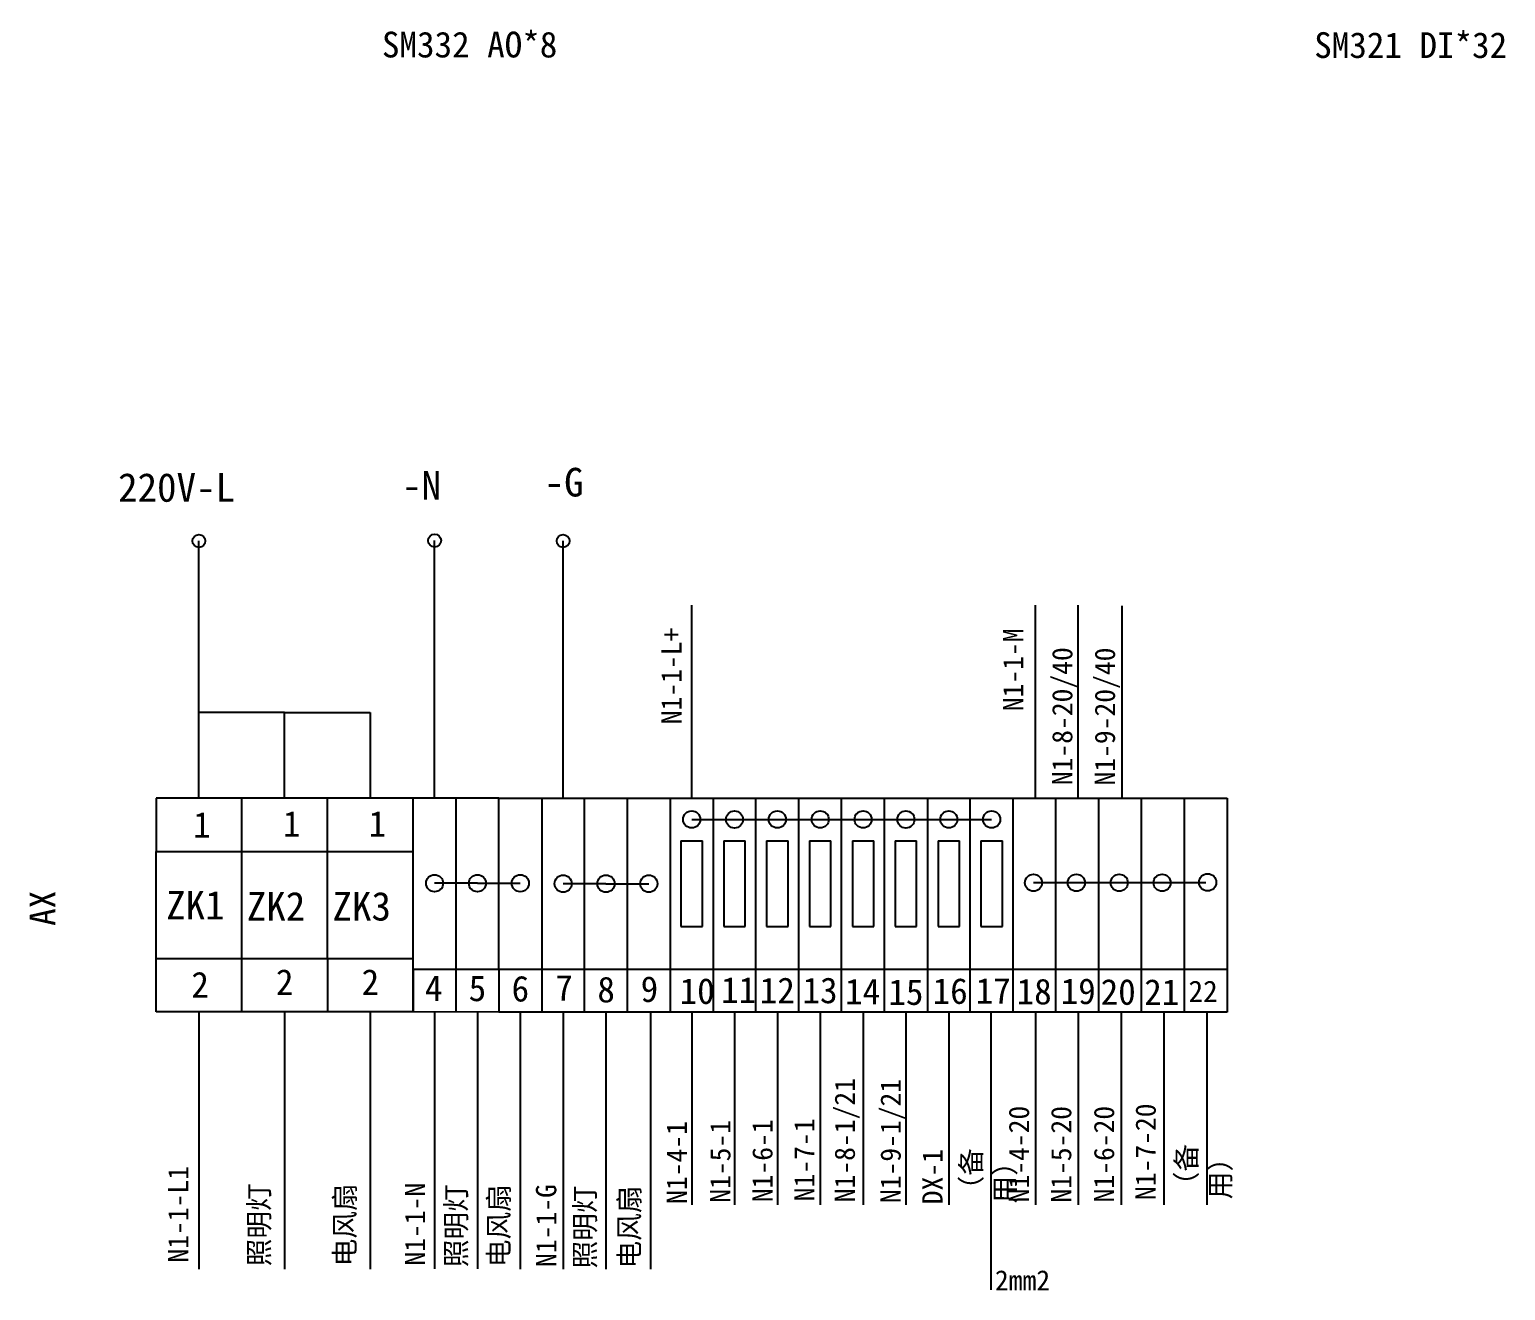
# Model space of a CAD drawing. Header units: millimetres. Extents: x -316745142 to -316741104, y 1018242592 to 1018244331.
# Drawn here: x -316744655.9 to -316744311.5, y 1018243442.1 to 1018243736.4 of the extents above; entities that cross this region are included whole.
import ezdxf

# ---------------------------------------------------------------- set-up
doc = ezdxf.new("R2010")
doc.units = ezdxf.units.MM

msp = doc.modelspace()

# ---------------------------------------------------------------- linework, layer by layer
at = {"lineweight": -2}
for p, q in [((-316744616.379, 1018243557.021), (-316744616.379, 1018243617.021)), ((-316744561.379, 1018243557.119), (-316744561.379, 1018243617.119)), ((-316744531.379, 1018243557.021), (-316744531.379, 1018243617.021)), ((-316744501.379, 1018243557.021), (-316744501.379, 1018243602.021)), ((-316744421.159, 1018243557.068), (-316744421.159, 1018243602.068)), ((-316744411.159, 1018243557.068), (-316744411.159, 1018243602.068)), ((-316744400.94, 1018243556.848), (-316744400.94, 1018243601.848)), ((-316744596.379, 1018243577.021), (-316744616.379, 1018243577.021)), ((-316744596.379, 1018243557.021), (-316744596.379, 1018243577.021)), ((-316744596.379, 1018243577.021), (-316744576.379, 1018243577.021)), ((-316744576.379, 1018243577.021), (-316744576.379, 1018243557.021)), ((-316744606.379, 1018243507.021), (-316744606.379, 1018243557.021)), ((-316744586.379, 1018243519.521), (-316744586.379, 1018243557.021)), ((-316744566.379, 1018243517.021), (-316744566.379, 1018243557.021)), ((-316744556.379, 1018243507.119), (-316744556.379, 1018243557.119)), ((-316744546.379, 1018243517.021), (-316744546.379, 1018243557.021)), ((-316744526.379, 1018243507.021), (-316744526.379, 1018243557.021)), ((-316744516.379, 1018243507.021), (-316744516.379, 1018243557.021)), ((-316744496.379, 1018243557.021), (-316744496.379, 1018243547.021)), ((-316744486.379, 1018243507.021), (-316744486.379, 1018243557.021)), ((-316744476.379, 1018243507.021), (-316744476.379, 1018243557.021)), ((-316744466.379, 1018243507.021), (-316744466.379, 1018243557.021)), ((-316744456.379, 1018243507.021), (-316744456.379, 1018243557.021)), ((-316744446.379, 1018243557.021), (-316744446.379, 1018243507.021)), ((-316744436.379, 1018243507.021), (-316744436.379, 1018243557.021)), ((-316744426.379, 1018243507.021), (-316744426.379, 1018243557.021)), ((-316744416.379, 1018243507.021), (-316744416.379, 1018243557.021)), ((-316744406.379, 1018243507.021), (-316744406.379, 1018243557.021)), ((-316744396.379, 1018243507.021), (-316744396.379, 1018243557.021)), ((-316744386.379, 1018243507.021), (-316744386.379, 1018243557.021)), ((-316744376.379, 1018243557.021), (-316744376.379, 1018243507.021)), ((-316744501.379, 1018243552.021), (-316744431.379, 1018243552.022)), ((-316744503.879, 1018243547.021), (-316744503.879, 1018243527.021)), ((-316744503.879, 1018243547.021), (-316744498.879, 1018243547.021)), ((-316744498.879, 1018243527.021), (-316744498.879, 1018243547.021)), ((-316744496.379, 1018243547.021), (-316744496.379, 1018243527.021)), ((-316744493.879, 1018243547.021), (-316744493.879, 1018243527.021)), ((-316744493.879, 1018243547.021), (-316744488.879, 1018243547.021)), ((-316744488.879, 1018243527.021), (-316744488.879, 1018243547.021)), ((-316744483.879, 1018243547.021), (-316744483.879, 1018243527.021)), ((-316744483.879, 1018243547.021), (-316744478.879, 1018243547.021)), ((-316744478.879, 1018243527.021), (-316744478.879, 1018243547.021)), ((-316744473.879, 1018243547.021), (-316744473.879, 1018243527.021)), ((-316744473.879, 1018243547.021), (-316744468.879, 1018243547.021)), ((-316744468.879, 1018243527.021), (-316744468.879, 1018243547.021)), ((-316744463.879, 1018243547.021), (-316744463.879, 1018243527.021)), ((-316744463.879, 1018243547.021), (-316744458.879, 1018243547.021)), ((-316744458.879, 1018243527.021), (-316744458.879, 1018243547.021)), ((-316744453.879, 1018243547.021), (-316744453.879, 1018243527.021)), ((-316744453.879, 1018243547.021), (-316744448.879, 1018243547.021)), ((-316744448.879, 1018243527.021), (-316744448.879, 1018243547.021)), ((-316744443.879, 1018243547.021), (-316744443.879, 1018243527.021)), ((-316744443.879, 1018243547.021), (-316744438.879, 1018243547.021)), ((-316744438.879, 1018243527.021), (-316744438.879, 1018243547.021)), ((-316744433.879, 1018243547.021), (-316744433.879, 1018243527.021)), ((-316744433.879, 1018243547.021), (-316744428.879, 1018243547.021)), ((-316744428.879, 1018243527.021), (-316744428.879, 1018243547.021)), ((-316744626.379, 1018243544.521), (-316744586.379, 1018243544.521)), ((-316744586.379, 1018243544.521), (-316744566.379, 1018243544.521)), ((-316744551.379, 1018243537.119), (-316744561.379, 1018243537.119)), ((-316744551.379, 1018243537.119), (-316744541.379, 1018243537.119)), ((-316744521.379, 1018243537.021), (-316744531.379, 1018243537.021)), ((-316744521.379, 1018243537.021), (-316744511.379, 1018243537.021)), ((-316744381.379, 1018243537.241), (-316744421.598, 1018243537.241)), ((-316744503.879, 1018243527.021), (-316744498.879, 1018243527.021)), ((-316744496.379, 1018243527.021), (-316744496.379, 1018243517.021)), ((-316744493.879, 1018243527.021), (-316744488.879, 1018243527.021)), ((-316744483.879, 1018243527.021), (-316744478.879, 1018243527.021)), ((-316744473.879, 1018243527.021), (-316744468.879, 1018243527.021)), ((-316744463.879, 1018243527.021), (-316744458.879, 1018243527.021)), ((-316744453.879, 1018243527.021), (-316744448.879, 1018243527.021)), ((-316744443.879, 1018243527.021), (-316744438.879, 1018243527.021)), ((-316744433.879, 1018243527.021), (-316744428.879, 1018243527.021)), ((-316744626.379, 1018243519.521), (-316744586.379, 1018243519.521)), ((-316744586.379, 1018243519.521), (-316744566.379, 1018243519.521)), ((-316744586.379, 1018243519.521), (-316744586.379, 1018243507.021)), ((-316744566.379, 1018243517.021), (-316744566.379, 1018243507.119)), ((-316744546.379, 1018243517.021), (-316744566.379, 1018243517.021)), ((-316744376.379, 1018243517.021), (-316744546.379, 1018243517.021)), ((-316744546.379, 1018243517.021), (-316744546.379, 1018243507.021)), ((-316744496.379, 1018243517.021), (-316744496.379, 1018243517.021)), ((-316744496.379, 1018243517.021), (-316744496.379, 1018243507.021)), ((-316744616.379, 1018243507.021), (-316744616.379, 1018243447.021)), ((-316744596.379, 1018243507.021), (-316744596.379, 1018243447.021)), ((-316744576.379, 1018243507.021), (-316744576.379, 1018243447.021)), ((-316744561.379, 1018243507.119), (-316744561.379, 1018243447.119)), ((-316744551.379, 1018243507.119), (-316744551.379, 1018243447.119)), ((-316744541.379, 1018243507.021), (-316744541.379, 1018243447.021)), ((-316744531.379, 1018243507.021), (-316744531.379, 1018243447.021)), ((-316744521.379, 1018243507.021), (-316744521.379, 1018243447.021)), ((-316744510.957, 1018243507.021), (-316744510.957, 1018243447.021)), ((-316744501.379, 1018243507.021), (-316744501.379, 1018243462.021)), ((-316744491.379, 1018243507.021), (-316744491.379, 1018243462.021)), ((-316744481.379, 1018243507.021), (-316744481.379, 1018243462.021)), ((-316744471.379, 1018243507.021), (-316744471.379, 1018243462.021)), ((-316744461.379, 1018243507.021), (-316744461.379, 1018243462.021)), ((-316744451.379, 1018243507.021), (-316744451.379, 1018243462.021)), ((-316744441.379, 1018243507.021), (-316744441.379, 1018243462.021)), ((-316744431.598, 1018243507.241), (-316744431.598, 1018243462.241)), ((-316744421.159, 1018243507.068), (-316744421.159, 1018243462.068)), ((-316744411.159, 1018243507.068), (-316744411.159, 1018243462.068)), ((-316744401.159, 1018243507.068), (-316744401.159, 1018243462.068)), ((-316744391.159, 1018243507.068), (-316744391.159, 1018243462.068)), ((-316744381.159, 1018243507.068), (-316744381.159, 1018243462.068)), ((-316744431.598, 1018243462.241), (-316744431.598, 1018243442.241))]:
    msp.add_line(p, q, dxfattribs=at)
at = {"color": 1, "lineweight": -2}
for p, q in [((-316744566.379, 1018243557.021), (-316744626.379, 1018243557.021)), ((-316744626.379, 1018243557.021), (-316744626.379, 1018243544.521)), ((-316744566.379, 1018243507.119), (-316744566.379, 1018243557.119)), ((-316744546.379, 1018243557.021), (-316744566.379, 1018243557.021)), ((-316744546.379, 1018243557.021), (-316744376.379, 1018243557.021)), ((-316744546.379, 1018243557.021), (-316744536.379, 1018243557.021)), ((-316744536.379, 1018243557.021), (-316744536.379, 1018243507.021)), ((-316744506.379, 1018243557.021), (-316744506.379, 1018243507.021)), ((-316744626.379, 1018243519.521), (-316744626.379, 1018243544.521)), ((-316744626.379, 1018243507.119), (-316744626.379, 1018243519.521)), ((-316744566.379, 1018243507.119), (-316744626.379, 1018243507.119)), ((-316744546.379, 1018243507.021), (-316744566.379, 1018243507.119)), ((-316744376.379, 1018243507.021), (-316744546.379, 1018243507.021))]:
    msp.add_line(p, q, dxfattribs=at)
at = {"lineweight": -2}
for centre, radius in [((-316744616.379, 1018243617.021), 1.5), ((-316744561.379, 1018243617.119), 1.5), ((-316744531.379, 1018243617.021), 1.5), ((-316744501.379, 1018243552.021), 2), ((-316744491.379, 1018243552.003), 2), ((-316744481.379, 1018243552.021), 2), ((-316744471.379, 1018243552.028), 2), ((-316744461.379, 1018243552.021), 2), ((-316744451.379, 1018243552.019), 2), ((-316744441.379, 1018243552.022), 2), ((-316744431.379, 1018243552.022), 2), ((-316744561.379, 1018243537.119), 2), ((-316744551.379, 1018243537.119), 2), ((-316744541.379, 1018243537.119), 2), ((-316744531.379, 1018243537.021), 2), ((-316744521.379, 1018243537.021), 2), ((-316744511.379, 1018243537.021), 2), ((-316744421.598, 1018243537.241), 2), ((-316744411.598, 1018243537.241), 2), ((-316744401.598, 1018243537.241), 2), ((-316744391.598, 1018243537.241), 2), ((-316744380.963, 1018243537.335), 2)]:
    msp.add_circle(centre, radius, dxfattribs=at)

# ---------------------------------------------------------------- texts
at = {"lineweight": -2, "attachment_point": 1}
for s, width, insert, char_height in [('SM332 AO*8', 62.76156, (-316744573.658, 1018243735.921), 6.0163), ('SM321 DI*32', 62.82086, (-316744356.088, 1018243735.793), 6.0163), ('220V-L', 6.0163, (-316744635.248, 1018243632.875), 6.6907), ('-N', 6.0163, (-316744568.96, 1018243633.341), 6.6907), ('-G', 6.0163, (-316744535.69, 1018243634.1), 6.6907), ('1', 6.0163, (-316744617.723, 1018243553.758), 6.016), ('1', 6.0163, (-316744596.773, 1018243553.996), 6.016), ('1', 6.0163, (-316744576.773, 1018243553.996), 6.016), ('ZK1', 6.0163, (-316744624.031, 1018243535.352), 6.6907), ('ZK2', 6.0163, (-316744605.208, 1018243535.103), 6.6907), ('ZK3', 6.0163, (-316744585.208, 1018243535.103), 6.6907), ('2', 6.0163, (-316744618.138, 1018243516.457), 6.016), ('2', 6.0163, (-316744598.405, 1018243517.056), 6.016), ('2', 6.0163, (-316744578.405, 1018243517.056), 6.016), ('4', 6.0163, (-316744563.63, 1018243515.622), 6.016), ('5', 6.0163, (-316744553.418, 1018243515.622), 6.016), ('6', 6.0163, (-316744543.407, 1018243515.524), 6.016), ('7', 6.0163, (-316744533.196, 1018243515.724), 6.016), ('8', 6.0163, (-316744523.385, 1018243515.323), 6.016), ('9', 6.0163, (-316744513.284, 1018243515.427), 6.016), ('10', 6.0163, (-316744504.187, 1018243514.967), 6.0163), ('11', 6.0163, (-316744494.523, 1018243515.217), 6.0163), ('12', 6.0163, (-316744485.485, 1018243515.129), 6.0163), ('13', 6.0163, (-316744475.516, 1018243515.129), 6.0163), ('14', 6.0163, (-316744465.571, 1018243514.866), 6.0163), ('15', 6.0163, (-316744455.486, 1018243514.737), 6.0163), ('16', 6.0163, (-316744445.145, 1018243514.976), 6.0163), ('17', 6.0163, (-316744435.101, 1018243515.011), 6.0163), ('18', 6.0163, (-316744425.546, 1018243514.851), 6.0163), ('19', 6.0163, (-316744415.269, 1018243514.931), 6.0163), ('20', 6.0163, (-316744405.929, 1018243514.769), 6.0163), ('21', 6.0163, (-316744395.765, 1018243514.735), 6.0163), ('22', 6.0163, (-316744385.427, 1018243514.393), 5), ('2mm2', 27.17357, (-316744430.616, 1018243446.786), 4.7343)]:
    msp.add_mtext_dynamic_manual_height_columns(s, width=width, gutter_width=23.672, heights=[0], dxfattribs=dict(at, insert=insert, char_height=char_height))
at = {"lineweight": -2, "attachment_point": 1, "rotation": 90}
for s, width, insert, char_height in [('N1-1-L+', 8.4811, (-316744508.488, 1018243574.249), 4.7343), ('N1-1-M', 8.4811, (-316744428.743, 1018243577.288), 4.7343), ('N1-8-20/40', 8.4811, (-316744417.273, 1018243560.019), 4.7343), ('N1-9-20/40', 8.4811, (-316744407.322, 1018243559.942), 4.7343), ('AX', 55.6863, (-316744655.908, 1018243527.171), 6.0163), ('N1-8-1/21', 8.4811, (-316744468.026, 1018243462.652), 4.7343), ('N1-9-1/21', 8.4811, (-316744457.33, 1018243462.458), 4.7343), ('N1-4-20', 8.4811, (-316744427.381, 1018243462.631), 4.7343), ('N1-5-20', 8.4811, (-316744417.524, 1018243462.574), 4.7343), ('N1-6-20', 8.4811, (-316744407.526, 1018243462.611), 4.7343), ('N1-7-20', 8.4811, (-316744397.81, 1018243463.164), 4.7343), ('N1-4-1', 8.4811, (-316744507.237, 1018243462.265), 4.7343), ('N1-5-1', 8.4811, (-316744497.074, 1018243462.534), 4.7343), ('N1-6-1', 8.4811, (-316744487.249, 1018243462.673), 4.7343), ('N1-7-1', 8.4811, (-316744477.459, 1018243462.884), 4.7343), ('{\\fSimSun|b0|i0|c134|p2;（备用）}', 23.17663, (-316744388.31, 1018243463.353), 4.7343), ('DX-1', 8.4811, (-316744447.561, 1018243462.171), 4.7343), ('{\\fSimSun|b0|i0|c134|p2;（备用）}', 23.17663, (-316744438.555, 1018243462.374), 4.7343), ('N1-1-L1', 8.4811, (-316744623.591, 1018243448.572), 4.7343), ('{\\fSimSun|b0|i0|c134|p2;照明灯}', 20.59713, (-316744604.713, 1018243447.684), 4.7343), ('{\\fSimSun|b0|i0|c134|p2;电风扇}', 20.59713, (-316744584.713, 1018243447.684), 4.7343), ('N1-1-N', 8.4811, (-316744568.311, 1018243447.873), 4.7343), ('{\\fSimSun|b0|i0|c134|p2;照明灯}', 20.59713, (-316744558.738, 1018243447.494), 4.7343), ('{\\fSimSun|b0|i0|c134|p2;电风扇}', 20.59713, (-316744548.784, 1018243447.488), 4.7343), ('N1-1-G', 8.4811, (-316744537.713, 1018243447.552), 4.7343), ('{\\fSimSun|b0|i0|c134|p2;照明灯}', 20.59713, (-316744528.668, 1018243447.196), 4.7343), ('{\\fSimSun|b0|i0|c134|p2;电风扇}', 20.59713, (-316744518.315, 1018243447.177), 4.7343)]:
    msp.add_mtext_dynamic_manual_height_columns(s, width=width, gutter_width=23.672, heights=[0], dxfattribs=dict(at, insert=insert, char_height=char_height))

doc.saveas('drawing.dxf')
